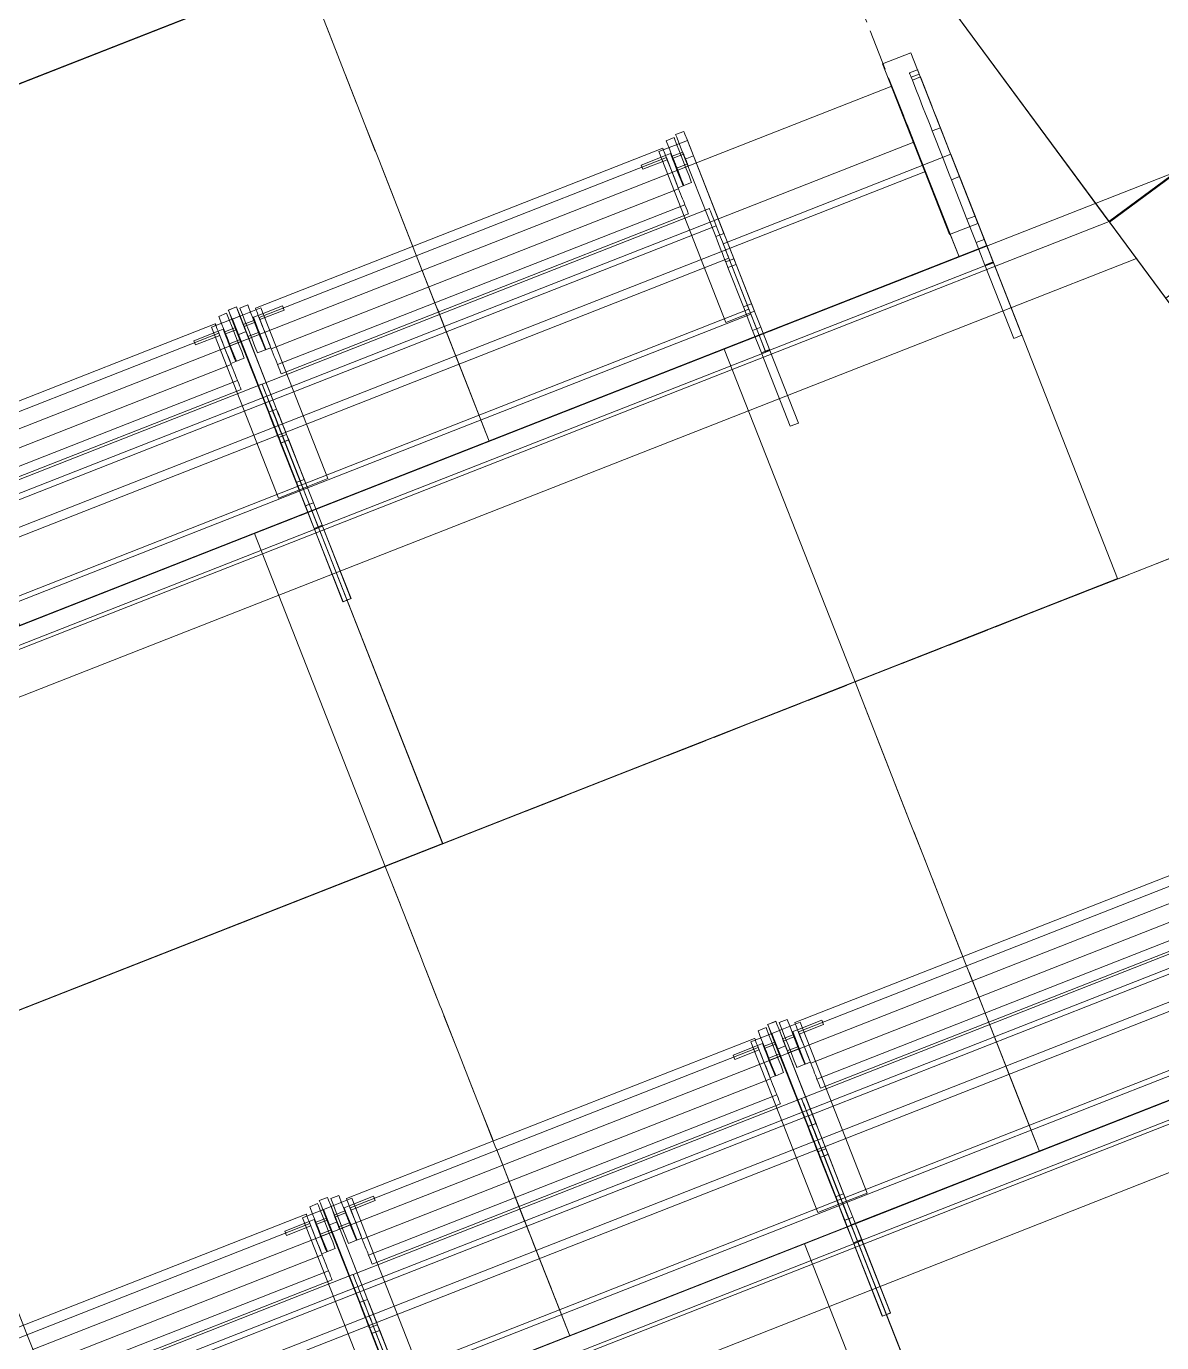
# Model space of a CAD drawing. Header units: millimetres. Extents: x -50172 to 74273, y -80883 to 11206.
# Drawn here: x -14782 to -13544, y -64577 to -63142 of the extents above; entities that cross this region are included whole.
import ezdxf
from ezdxf.enums import TextEntityAlignment as Align

# ---------------------------------------------------------------- set-up
doc = ezdxf.new("R2010")
doc.units = ezdxf.units.MM
doc.header["$MEASUREMENT"] = 0
doc.linetypes.add('Double Dashed', pattern=[1093.611073, 529.166651, -211.666656, 141.111112, -211.666656])
doc.linetypes.add('Hidden Line', pattern=[55, 45, -10])
for name, color, linetype in [('A-25-M_Wall_Ext', 7, 'Continuous'), ('New_A-05-M_Gross_Int_Plant', 7, 'Continuous'), ('New_A-15-MG_Structural_Grid_Phase_2', 7, 'Continuous'), ('New_A-20-M_Floor_Slab', 7, 'Continuous'), ('New_A-35-M_FFE_Fixed', 7, 'Continuous')]:
    doc.layers.add(name, color=color, linetype=linetype)
for name, color, linetype, lineweight in [('A-25-M_Wall_Ext_Pen_No__1', 7, 'Continuous', 13), ('New_A-20-M_Floor_Slab_Pen_No__89', 8, 'Continuous', 20), ('New_A-35-M_FFE_Fixed_Pen_No__1', 7, 'Continuous', 13), ('New_A-35-M_FFE_Fixed_Pen_No__101', 252, 'Continuous', 15), ('New_A-35-M_FFE_Fixed_Pen_No__93', 8, 'Continuous', 13), ('New_A-95-P_Drawing_Pen_No__1', 7, 'Continuous', 13), ('New_ArchiCAD Zone Stamps_Pen_No__6', 7, 'Continuous', 35)]:
    doc.layers.add(name, color=color, linetype=linetype, lineweight=lineweight)
for name, color, linetype, lineweight, true_color in [('A-25-M_Wall_Ext_Pen_No__107', 7, 'Continuous', 15, 0xa6a6a6), ('New_A-05-M_Gross_Int_Plant_Pen_No__74', 7, 'Continuous', 20, 0x606060), ('New_A-15-MG_Structural_Grid_Phase_2_Pen_No__222', 7, 'Continuous', 13, 0x65af33)]:
    doc.layers.add(name, color=color, linetype=linetype, lineweight=lineweight, true_color=true_color)
doc.styles.add('GENERATED_STYLE_1', font='')
doc.styles.add('GENERATED_STYLE_3', font='')
doc.styles.add('GENERATED_STYLE_4', font='')
doc.styles.get('GENERATED_STYLE_1').set_extended_font_data('Arial', bold=True)
doc.styles.get('GENERATED_STYLE_3').set_extended_font_data('Arial')
doc.styles.get('GENERATED_STYLE_4').set_extended_font_data('Swis721 BT')
pattern_1 = [(60, (0, 0), (-43.30127, 25), []), (120, (0, 0), (43.30127, 25), [])]

# ---------------------------------------------------------------- blocks, each defined once
blk = doc.blocks.new('Slab_4_1', base_point=(-14179.7, -62571.7))
at = {"layer": 'New_A-20-M_Floor_Slab_Pen_No__89', "linetype": 'Continuous', "flags": 128}
blk.add_lwpolyline([(-14179.7, -62571.7), (-23236.4, -66128.3), (-23121.6, -67145.1), (-13572, -63394.8)], close=True, dxfattribs=at)
blk = doc.blocks.new('Slab_5_1', base_point=(-13601.7, -63354.6))
at = {"layer": 'New_A-20-M_Floor_Slab_Pen_No__89', "linetype": 'Continuous', "flags": 128}
blk.add_lwpolyline([(-13601.7, -63354.6), (-23127.2, -67095.4), (-23012.4, -68112.3), (-17966.6, -66138), (-12993.8, -64177.9)], close=True, dxfattribs=at)
blk = doc.blocks.new('Slab_6_1', base_point=(-13023.6, -64137.5))
at = {"layer": 'New_A-20-M_Floor_Slab_Pen_No__89', "linetype": 'Continuous', "flags": 128}
blk.add_lwpolyline([(-13023.6, -64137.5), (-23018.1, -68062.4), (-22903.3, -69079.1), (-17659.2, -67019.7), (-12415.9, -64960.6)], close=True, dxfattribs=at)
blk = doc.blocks.new('Slab_10_1', base_point=(-14179.4, -62572.1))
at = {"layer": 'New_A-20-M_Floor_Slab_Pen_No__89', "linetype": 'Continuous', "flags": 128}
blk.add_lwpolyline([(-14179.4, -62572.1), (-13540, -63438.1), (-12252.9, -62487.8), (-12892.3, -61621.8)], close=True, dxfattribs=at)
blk = doc.blocks.new('Slab_11_1', base_point=(-13601.4, -63355))
at = {"layer": 'New_A-20-M_Floor_Slab_Pen_No__89', "linetype": 'Continuous', "flags": 128}
blk.add_lwpolyline([(-13601.4, -63355), (-12962, -64221), (-11674.8, -63270.7), (-12314.3, -62404.7)], close=True, dxfattribs=at)
blk = doc.blocks.new('Slab_46_1', base_point=(-12314.7, -62404.1))
at = {"layer": 'New_A-20-M_Floor_Slab_Pen_No__89', "linetype": 'Continuous', "flags": 128}
blk.add_lwpolyline([(-12314.7, -62404.1), (-12481, -62178.9), (-13768.2, -63129.3), (-13601.9, -63354.5)], close=True, dxfattribs=at)
blk = doc.blocks.new('VENTS__3_1', base_point=(-30958.5, -71277.4))
at = {"layer": 'New_A-05-M_Gross_Int_Plant_Pen_No__74', "linetype": 'Continuous'}
blk.add_arc((-26782.7, -43787.3), 28124.1, 246.43121, 336.44961, dxfattribs=at)
at = {"layer": 'New_ArchiCAD Zone Stamps_Pen_No__6'}
for tag, height, style, p in [('ROOM_NAME', 250, 'GENERATED_STYLE_1', (-31302.6, -70145.2)), ('zoneNameLine2', 250, 'GENERATED_STYLE_1', (-31491, -70577.3)), ('measuredAreaCode', 200, 'GENERATED_STYLE_3', (-31679.5, -70998)), ('DUMMY_649', 200, 'GENERATED_STYLE_3', (-31372.1, -71132.1)), ('DUMMY_650', 200, 'GENERATED_STYLE_3', (-30882.7, -71345.4)), ('DUMMY_651', 133.3, 'GENERATED_STYLE_3', (-30603.4, -71452))]:
    blk.add_attdef(tag, text='', height=height, rotation=336.4404, dxfattribs=dict(at, style=style)).set_placement(p, align=Align.TOP_LEFT)
blk = doc.blocks.new('Wall_156_1', base_point=(-38294.6, -69816.9))
at = {"layer": 'A-25-M_Wall_Ext_Pen_No__107', "linetype": 'Continuous', "lineweight": 0, "true_color": 0x535353}
for points in [[(-38161.1, -69523.8, 0.417286), (-920.9, -54882.6), (-922.8, -54881.8, -0.417285), (-38160.3, -69522)], [(-38224.1, -69662.2, 0.417299), (-781.4, -54943), (-783.3, -54942.2, -0.417299), (-38223.3, -69660.3)]]:
    blk.add_hatch(color=251, dxfattribs=at).paths.add_polyline_path(points)
at = {"layer": 'A-25-M_Wall_Ext_Pen_No__107', "linetype": 'Continuous'}
h = blk.add_hatch(dxfattribs=at)
h.set_pattern_fill('Plaster_0001', color=256, style=0, pattern_type=2)
h.set_pattern_definition([(201.458, (0, 0), (-63.3617, 161.19955), [0, -100]), (201.458, (-14.85, -98.89), (-63.3617, 161.19955), [0, -100])])
h.paths.add_polyline_path([(-38160.3, -69522, 0.417285), (-922.8, -54881.8), (-936.5, -54875.8, -0.417284), (-38154.1, -69508.4)])
h = blk.add_hatch(dxfattribs=at)
h.set_pattern_fill('Plywood_0001', color=256, style=0, pattern_type=2)
h.set_pattern_definition([(0, (0, 0), (0, 200), [])])
h.paths.add_polyline_path([(-38231.6, -69678.5, 0.417301), (-764.9, -54950.1), (-781.4, -54943, -0.417299), (-38224.1, -69662.2)])
h = blk.add_hatch(dxfattribs=at)
h.set_pattern_fill('Batt_Insulation_0001', color=256, style=0, pattern_type=2)
h.set_pattern_definition(pattern_1)
h.paths.add_polyline_path([(-38273, -69769.5, 0.41731), (-673.1, -54989.8), (-764.9, -54950.1, -0.417301), (-38231.6, -69678.5)])
h = blk.add_hatch(dxfattribs=at)
h.set_pattern_fill('Batt_Insulation_0001', color=256, style=0, pattern_type=2)
h.set_pattern_definition(pattern_1)
h.paths.add_polyline_path([(-38283.4, -69792.3, 0.417312), (-650.2, -54999.7), (-673.1, -54989.8, -0.41731), (-38273, -69769.5)])
blk.add_hatch(color=256, dxfattribs=at).paths.add_polyline_path([(-38294.6, -69816.9, 0.417314), (-625.4, -55010.5), (-650.2, -54999.7, -0.417312), (-38283.4, -69792.3)])
at = {"layer": 'A-25-M_Wall_Ext_Pen_No__1', "linetype": 'Continuous'}
for radius, start, end in [(28147.8, 246.16247, 336.76276), (28145.8, 246.16252, 336.76277), (28130.8, 246.16287, 336.76285), (28299.8, 246.15895, 336.76189), (28297.8, 246.159, 336.7619), (28317.8, 246.15854, 336.76179), (28417.8, 246.15624, 336.76122), (28442.8, 246.15567, 336.76108), (28469.8, 246.15506, 336.76093)]:
    blk.add_arc((-26785.3, -43777.2), radius, start, end, dxfattribs=at)
blk = doc.blocks.new('Montpelier with surface-row end')
at = {"layer": 'New_A-35-M_FFE_Fixed_Pen_No__93', "linetype": 'Continuous'}
for p, q in [((390, 790.2), (0, 790.2)), ((0, 790.2), (0, 0)), ((285, 795), (370, 795)), ((285, 785.5), (285, 795)), ((370, 795), (371, 795)), ((370, 785.5), (370, 795)), ((370, 266.6), (370, 790.2)), ((370, 790.2), (414.6, 790.2)), ((371, 795), (397.3, 795)), ((371, 785.5), (371, 795)), ((390, 0), (390, 790.2)), ((397.3, 785.5), (397.3, 795)), ((397.3, 795), (424.7, 795)), ((414.6, 790.2), (415.5, 790.2)), ((414.6, 266.6), (414.6, 790.2)), ((415.5, 790.2), (416.5, 790.2)), ((416, 794.5), (616, 794.5)), ((416, 794.5), (416, 761.2)), ((416.5, 790.2), (417.4, 790.2)), ((417.4, 790.2), (418.3, 790.2)), ((418.3, 790.2), (419, 790.2)), ((419, 790.2), (419.6, 790.2)), ((419.6, 790.2), (420, 790.2)), ((420, 790.2), (420.2, 790.2)), ((420.2, 266.6), (420.2, 790.2)), ((420.2, 790.2), (480, 790.2)), ((424.7, 785.5), (424.7, 795)), ((424.7, 795), (470.9, 795)), ((470.9, 795), (477.4, 795)), ((470.9, 785.5), (470.9, 795)), ((477.4, 795), (478.6, 795)), ((477.4, 785.5), (477.4, 795)), ((478.6, 795), (480.7, 795)), ((480, 790.2), (482.5, 790.2)), ((480, 266.6), (480, 790.2)), ((480.7, 795), (483.7, 795)), ((482.5, 790.2), (485.7, 790.2)), ((483.7, 795), (487.4, 795)), ((485.7, 790.2), (489.5, 790.2)), ((487.4, 795), (491.7, 795)), ((489.5, 790.2), (493.9, 790.2)), ((491.7, 795), (496.6, 795)), ((493.9, 790.2), (499, 790.2)), ((496.6, 795), (501.7, 795)), ((499, 790.2), (504.7, 790.2)), ((501.7, 795), (507.1, 795)), ((504.7, 790.2), (511, 790.2)), ((507.1, 795), (597.9, 795)), ((507.1, 785.5), (507.1, 795)), ((511, 790.2), (517.9, 790.2)), ((517.9, 790.2), (525.2, 790.2)), ((517.9, 266.6), (517.9, 790.2)), ((525.2, 790.2), (530.9, 790.2)), ((530.9, 790.2), (535, 790.2)), ((535, 790.2), (537.4, 790.2)), ((537.4, 790.2), (538.2, 790.2)), ((538.2, 266.6), (538.2, 790.2)), ((597.9, 795), (608.1, 795)), ((597.9, 785.5), (597.9, 795)), ((608.1, 795), (617, 795)), ((616, 794.5), (616, 761.2)), ((617, 795), (623.5, 795)), ((623.5, 795), (626.7, 795)), ((626.7, 785.5), (626.7, 795)), ((285, 785.5), (370, 785.5)), ((370, 785.5), (371, 785.5)), ((371, 785.5), (397.3, 785.5)), ((397.3, 785.5), (424.7, 785.5)), ((424.7, 785.5), (470.9, 785.5)), ((470.9, 785.5), (477.4, 785.5)), ((477.4, 785.5), (478.6, 785.5)), ((478.6, 785.5), (480.7, 785.5)), ((480.7, 785.5), (483.7, 785.5)), ((483.7, 785.5), (487.4, 785.5)), ((487.4, 785.5), (491.7, 785.5)), ((491.7, 785.5), (496.6, 785.5)), ((496.6, 785.5), (501.7, 785.5)), ((501.7, 785.5), (507.1, 785.5)), ((507.1, 785.5), (597.9, 785.5)), ((571.6, 782.6), (573.6, 782.6)), ((571.6, 782.6), (571.6, 773.4)), ((573.6, 782.6), (579.3, 782.6)), ((579.3, 782.6), (587.8, 782.6)), ((587.8, 782.6), (597.9, 782.6)), ((589.7, 785.8), (590.2, 785.8)), ((589.7, 785.8), (589.7, 773.4)), ((590.2, 785.8), (591.7, 785.8)), ((591.7, 785.8), (594, 785.8)), ((592.1, 785.8), (592.7, 785.8)), ((592.1, 785.8), (592.1, 773.4)), ((592.7, 785.8), (594.2, 785.8)), ((594, 785.8), (596.7, 785.8)), ((594.2, 785.8), (596.5, 785.8)), ((596.5, 785.8), (599.1, 785.8)), ((596.7, 785.8), (599.4, 785.8)), ((597.9, 785.5), (608.1, 785.5)), ((597.9, 782.6), (608, 782.6)), ((599.1, 785.8), (601.8, 785.8)), ((599.4, 785.8), (601.6, 785.8)), ((601.6, 785.8), (603.2, 785.8)), ((601.8, 785.8), (604.1, 785.8)), ((603.2, 785.8), (603.7, 785.8)), ((603.7, 785.8), (603.7, 773.4)), ((604.1, 785.8), (605.6, 785.8)), ((605.6, 785.8), (606.1, 785.8)), ((606.1, 785.8), (606.1, 773.4)), ((608, 782.6), (616.5, 782.6)), ((608.1, 785.5), (617, 785.5)), ((616.5, 782.6), (622.2, 782.6)), ((617, 785.5), (623.5, 785.5)), ((622.2, 782.6), (624.2, 782.6)), ((623.5, 785.5), (626.7, 785.5)), ((624.2, 782.6), (624.2, 773.4)), ((416, 761.2), (616, 761.2)), ((541.1, 289.9), (541.1, 766.9)), ((541.1, 766.9), (541.7, 766.9)), ((541.7, 766.9), (543.1, 766.9)), ((543.1, 766.9), (545.3, 766.9)), ((545.3, 766.9), (548.1, 766.9)), ((548.1, 766.9), (551.8, 766.9)), ((551.8, 766.9), (552.7, 766.9)), ((551.8, 289.9), (551.8, 766.9)), ((552.7, 766.9), (554.3, 766.9)), ((554.3, 766.9), (556.3, 766.9)), ((556.3, 766.9), (558.8, 766.9)), ((558.8, 766.9), (561.5, 766.9)), ((561.5, 766.9), (564.4, 766.9)), ((564.4, 766.9), (567.4, 766.9)), ((567.4, 766.9), (570.4, 766.9)), ((570.4, 766.9), (607, 766.9)), ((570.4, 289.9), (570.4, 766.9)), ((571.6, 773.4), (573.6, 773.4)), ((571.6, 772.6), (572.4, 772.6)), ((571.6, 772.6), (571.6, 766.9)), ((571.6, 766.9), (572.4, 766.9)), ((572.4, 772.6), (574.9, 772.6)), ((572.4, 766.9), (574.9, 766.9)), ((573.6, 773.4), (579.3, 773.4)), ((574.9, 772.6), (578.9, 772.6)), ((574.9, 766.9), (578.9, 766.9)), ((578.9, 772.6), (584, 772.6)), ((578.9, 766.9), (584, 766.9)), ((579.3, 773.4), (587.8, 773.4)), ((584, 772.6), (590.1, 772.6)), ((584, 766.9), (590.1, 766.9)), ((587.8, 773.4), (597.9, 773.4)), ((589.7, 773.4), (590.2, 773.4)), ((590.1, 772.6), (596.6, 772.6)), ((590.1, 766.9), (596.6, 766.9)), ((590.2, 773.4), (591.7, 773.4)), ((591.7, 773.4), (594, 773.4)), ((592.1, 773.4), (592.7, 773.4)), ((592.7, 773.4), (594.2, 773.4)), ((594, 773.4), (596.7, 773.4)), ((594.2, 773.4), (596.5, 773.4)), ((596.5, 773.4), (599.1, 773.4)), ((596.6, 772.6), (603.3, 772.6)), ((596.6, 766.9), (603.3, 766.9)), ((596.7, 773.4), (599.4, 773.4)), ((597.9, 773.4), (608, 773.4)), ((599.1, 773.4), (601.8, 773.4)), ((599.4, 773.4), (601.6, 773.4)), ((601.6, 773.4), (603.2, 773.4)), ((601.8, 773.4), (604.1, 773.4)), ((603.2, 773.4), (603.7, 773.4)), ((603.3, 772.6), (609.5, 772.6)), ((603.3, 766.9), (609.5, 766.9)), ((604.1, 773.4), (605.6, 773.4)), ((604.5, 766.9), (604.5, 738.4)), ((604.5, 766.9), (609.5, 766.9)), ((605.6, 773.4), (606.1, 773.4)), ((607, 766.9), (609.5, 766.9)), ((607, 289.9), (607, 766.9)), ((608, 773.4), (616.5, 773.4)), ((609.5, 772.6), (609.5, 766.9)), ((609.5, 766.9), (609.5, 738.4)), ((609.5, 766.9), (611.9, 766.9)), ((611.9, 766.9), (613.9, 766.9)), ((613.9, 766.9), (615.5, 766.9)), ((615.5, 766.9), (616.8, 766.9)), ((616.5, 773.4), (622.2, 773.4)), ((616.8, 766.9), (617.6, 766.9)), ((617.6, 766.9), (617.9, 766.9)), ((617.9, 289.9), (617.9, 766.9)), ((622.2, 773.4), (624.2, 773.4)), ((604.5, 738.4), (609.5, 738.4)), ((604.5, 289.9), (604.5, 318.5)), ((604.5, 318.5), (609.5, 318.5)), ((609.5, 289.9), (609.5, 318.5)), ((416, 261.8), (416, 295.1)), ((416, 295.1), (616, 295.1)), ((541.1, 289.9), (541.7, 289.9)), ((541.7, 289.9), (543.1, 289.9)), ((543.1, 289.9), (545.3, 289.9)), ((545.3, 289.9), (548.1, 289.9)), ((548.1, 289.9), (551.8, 289.9)), ((551.8, 289.9), (552.7, 289.9)), ((552.7, 289.9), (554.3, 289.9)), ((554.3, 289.9), (556.3, 289.9)), ((556.3, 289.9), (558.8, 289.9)), ((558.8, 289.9), (561.5, 289.9)), ((561.5, 289.9), (564.4, 289.9)), ((564.4, 289.9), (567.4, 289.9)), ((567.4, 289.9), (570.4, 289.9)), ((570.4, 289.9), (607, 289.9)), ((571.6, 284.2), (571.6, 289.9)), ((571.6, 289.9), (572.4, 289.9)), ((572.4, 289.9), (574.9, 289.9)), ((574.9, 289.9), (578.9, 289.9)), ((578.9, 289.9), (584, 289.9)), ((584, 289.9), (590.1, 289.9)), ((590.1, 289.9), (596.6, 289.9)), ((596.6, 289.9), (603.3, 289.9)), ((603.3, 289.9), (609.5, 289.9)), ((604.5, 289.9), (609.5, 289.9)), ((607, 289.9), (609.5, 289.9)), ((609.5, 289.9), (611.9, 289.9)), ((609.5, 284.2), (609.5, 289.9)), ((611.9, 289.9), (613.9, 289.9)), ((613.9, 289.9), (615.5, 289.9)), ((615.5, 289.9), (616.8, 289.9)), ((616, 261.8), (616, 295.1)), ((616.8, 289.9), (617.6, 289.9)), ((617.6, 289.9), (617.9, 289.9)), ((571.6, 284.2), (572.4, 284.2)), ((571.6, 283.4), (573.6, 283.4)), ((571.6, 274.2), (571.6, 283.4)), ((571.6, 274.2), (573.6, 274.2)), ((572.4, 284.2), (574.9, 284.2)), ((573.6, 283.4), (579.3, 283.4)), ((573.6, 274.2), (579.3, 274.2)), ((574.9, 284.2), (578.9, 284.2)), ((578.9, 284.2), (584, 284.2)), ((579.3, 283.4), (587.8, 283.4)), ((579.3, 274.2), (587.8, 274.2)), ((584, 284.2), (590.1, 284.2)), ((587.8, 283.4), (597.9, 283.4)), ((587.8, 274.2), (597.9, 274.2)), ((589.7, 271), (589.7, 283.4)), ((589.7, 283.4), (590.2, 283.4)), ((590.1, 284.2), (596.6, 284.2)), ((590.2, 283.4), (591.7, 283.4)), ((591.7, 283.4), (594, 283.4)), ((592.1, 271), (592.1, 283.4)), ((592.1, 283.4), (592.7, 283.4)), ((592.7, 283.4), (594.2, 283.4)), ((594, 283.4), (596.7, 283.4)), ((594.2, 283.4), (596.5, 283.4)), ((596.5, 283.4), (599.1, 283.4)), ((596.6, 284.2), (603.3, 284.2)), ((596.7, 283.4), (599.4, 283.4)), ((597.9, 283.4), (608, 283.4)), ((597.9, 274.2), (608, 274.2)), ((599.1, 283.4), (601.8, 283.4)), ((599.4, 283.4), (601.6, 283.4)), ((601.6, 283.4), (603.2, 283.4)), ((601.8, 283.4), (604.1, 283.4)), ((603.2, 283.4), (603.7, 283.4)), ((603.3, 284.2), (609.5, 284.2)), ((603.7, 271), (603.7, 283.4)), ((604.1, 283.4), (605.6, 283.4)), ((605.6, 283.4), (606.1, 283.4)), ((606.1, 271), (606.1, 283.4)), ((608, 283.4), (616.5, 283.4)), ((608, 274.2), (616.5, 274.2)), ((616.5, 283.4), (622.2, 283.4)), ((616.5, 274.2), (622.2, 274.2)), ((622.2, 283.4), (624.2, 283.4)), ((622.2, 274.2), (624.2, 274.2)), ((624.2, 274.2), (624.2, 283.4)), ((285, 271.3), (370, 271.3)), ((285, 261.8), (285, 271.3)), ((285, 261.8), (370, 261.8)), ((370, 271.3), (371, 271.3)), ((370, 261.8), (370, 271.3)), ((370, 266.6), (414.6, 266.6)), ((370, 261.8), (371, 261.8)), ((370.4, 0), (370.4, 266.6)), ((370.4, 266.6), (390, 266.6)), ((371, 271.3), (397.3, 271.3)), ((371, 261.8), (371, 271.3)), ((371, 261.8), (397.3, 261.8)), ((390, 266.6), (497, 266.6)), ((390, 0), (390, 266.6)), ((397.3, 271.3), (424.7, 271.3)), ((397.3, 261.8), (397.3, 271.3)), ((397.3, 261.8), (424.7, 261.8)), ((414.6, 266.6), (415.5, 266.6)), ((415.5, 266.6), (416.5, 266.6)), ((416, 261.8), (616, 261.8)), ((416.5, 266.6), (417.4, 266.6)), ((417.4, 266.6), (418.3, 266.6)), ((418.3, 266.6), (419, 266.6)), ((419, 266.6), (419.6, 266.6)), ((419.6, 266.6), (420, 266.6)), ((420, 266.6), (420.2, 266.6)), ((420.2, 266.6), (480, 266.6)), ((424.7, 271.3), (470.9, 271.3)), ((424.7, 261.8), (424.7, 271.3)), ((424.7, 261.8), (470.9, 261.8)), ((470.9, 271.3), (477.4, 271.3)), ((470.9, 261.8), (470.9, 271.3)), ((470.9, 261.8), (477.4, 261.8)), ((477.4, 271.3), (478.6, 271.3)), ((477.4, 261.8), (477.4, 271.3)), ((477.4, 261.8), (478.6, 261.8)), ((478.6, 271.3), (480.7, 271.3)), ((478.6, 261.8), (480.7, 261.8)), ((480, 266.6), (482.5, 266.6)), ((480.7, 271.3), (483.7, 271.3)), ((480.7, 261.8), (483.7, 261.8)), ((482.5, 266.6), (485.7, 266.6)), ((483.7, 271.3), (487.4, 271.3)), ((483.7, 261.8), (487.4, 261.8)), ((485.7, 266.6), (489.5, 266.6)), ((487.4, 271.3), (491.7, 271.3)), ((487.4, 261.8), (491.7, 261.8)), ((489.5, 266.6), (493.9, 266.6)), ((491.7, 271.3), (496.6, 271.3)), ((491.7, 261.8), (496.6, 261.8)), ((493.9, 266.6), (499, 266.6)), ((496.6, 271.3), (501.7, 271.3)), ((496.6, 261.8), (501.7, 261.8)), ((497, 0), (497, 266.6)), ((499, 266.6), (504.7, 266.6)), ((501.7, 271.3), (507.1, 271.3)), ((501.7, 261.8), (507.1, 261.8)), ((504.7, 266.6), (511, 266.6)), ((507.1, 271.3), (597.9, 271.3)), ((507.1, 261.8), (507.1, 271.3)), ((507.1, 261.8), (597.9, 261.8)), ((511, 266.6), (517.9, 266.6)), ((517.9, 266.6), (525.2, 266.6)), ((525.2, 266.6), (530.9, 266.6)), ((530.9, 266.6), (535, 266.6)), ((535, 266.6), (537.4, 266.6)), ((537.4, 266.6), (538.2, 266.6)), ((589.7, 271), (590.2, 271)), ((590.2, 271), (591.7, 271)), ((591.7, 271), (594, 271)), ((592.1, 271), (592.7, 271)), ((592.7, 271), (594.2, 271)), ((594, 271), (596.7, 271)), ((594.2, 271), (596.5, 271)), ((596.5, 271), (599.1, 271)), ((596.7, 271), (599.4, 271)), ((597.9, 271.3), (608.1, 271.3)), ((597.9, 261.8), (597.9, 271.3)), ((597.9, 261.8), (608.1, 261.8)), ((599.1, 271), (601.8, 271)), ((599.4, 271), (601.6, 271)), ((601.6, 271), (603.2, 271)), ((601.8, 271), (604.1, 271)), ((603.2, 271), (603.7, 271)), ((604.1, 271), (605.6, 271)), ((605.6, 271), (606.1, 271)), ((608.1, 271.3), (617, 271.3)), ((608.1, 261.8), (617, 261.8)), ((617, 271.3), (623.5, 271.3)), ((617, 261.8), (623.5, 261.8)), ((623.5, 271.3), (626.7, 271.3)), ((623.5, 261.8), (626.7, 261.8)), ((626.7, 261.8), (626.7, 271.3)), ((416, 0), (416, 33.3)), ((416, 33.3), (616, 33.3)), ((616, 0), (616, 33.3)), ((0, 0), (390, 0)), ((285, 9.5), (285, 0)), ((370, 9.5), (285, 9.5)), ((370, 0), (285, 0)), ((370, 9.5), (370, 0)), ((371, 9.5), (370, 9.5)), ((371, 0), (370, 0)), ((370.4, 0), (390, 0)), ((371, 9.5), (371, 0)), ((397.3, 9.5), (371, 9.5)), ((397.3, 0), (371, 0)), ((390, 0), (497, 0)), ((424.7, 9.5), (397.3, 9.5)), ((397.3, 9.5), (397.3, 0)), ((424.7, 0), (397.3, 0)), ((416, 0), (616, 0)), ((470.9, 9.5), (424.7, 9.5)), ((424.7, 9.5), (424.7, 0)), ((470.9, 0), (424.7, 0)), ((477.4, 9.5), (470.9, 9.5)), ((470.9, 9.5), (470.9, 0)), ((477.4, 0), (470.9, 0)), ((495.7, 9.5), (477.4, 9.5)), ((495.7, 0), (477.4, 0)), ((528.2, 9.5), (495.7, 9.5)), ((528.2, 0), (495.7, 0)), ((530.6, 9.5), (528.2, 9.5)), ((528.2, 9.5), (528.2, 0)), ((530.6, 0), (528.2, 0)), ((534.9, 9.5), (530.6, 9.5)), ((534.9, 0), (530.6, 0)), ((540.8, 9.5), (534.9, 9.5)), ((540.8, 0), (534.9, 0)), ((548.2, 9.5), (540.8, 9.5)), ((548.2, 0), (540.8, 0)), ((556.9, 9.5), (548.2, 9.5)), ((556.9, 0), (548.2, 0)), ((566.6, 9.5), (556.9, 9.5)), ((566.6, 0), (556.9, 0)), ((576.9, 9.5), (566.6, 9.5)), ((576.9, 0), (566.6, 0)), ((587.6, 9.5), (576.9, 9.5)), ((587.6, 0), (576.9, 0)), ((591, 9.5), (587.6, 9.5)), ((587.6, 9.5), (587.6, 0)), ((591, 0), (587.6, 0)), ((592, 9.5), (591, 9.5)), ((591, 9.5), (591, 0)), ((592, 0), (591, 0)), ((592.9, 9.5), (592, 9.5)), ((592.9, 0), (592, 0)), ((593.8, 9.5), (592.9, 9.5)), ((593.8, 0), (592.9, 0)), ((594.6, 9.5), (593.8, 9.5)), ((594.6, 0), (593.8, 0)), ((595.2, 9.5), (594.6, 9.5)), ((595.2, 0), (594.6, 0)), ((595.6, 9.5), (595.2, 9.5)), ((595.6, 0), (595.2, 0)), ((595.9, 9.5), (595.6, 9.5)), ((595.9, 0), (595.6, 0)), ((596, 9.5), (595.9, 9.5)), ((596, 0), (595.9, 0)), ((596, 9.5), (596, 0))]:
    blk.add_line(p, q, dxfattribs=at)
blk = doc.blocks.new('Standard grid marker_24')
at = {"layer": 'New_A-15-MG_Structural_Grid_Phase_2_Pen_No__222', "linetype": 'Double Dashed'}
blk.add_arc((0, 0), 27977.6, 0, 90.63597, dxfattribs=at)
at = {"layer": 'New_A-15-MG_Structural_Grid_Phase_2_Pen_No__222', "style": 'GENERATED_STYLE_4'}
blk.add_attdef('AC_MarkerText_1', text='', height=350, rotation=90.3066, dxfattribs=at).set_placement((-1326.2, 28008), align=Align.MIDDLE_CENTER)
blk = doc.blocks.new('Montpelier with surface_2')
at = {"layer": 'New_A-35-M_FFE_Fixed_Pen_No__1', "linetype": 'Continuous'}
for p, q in [((285, 534.5), (370, 534.5)), ((285, 525), (285, 534.5)), ((370, 534.5), (371, 534.5)), ((370, 525), (370, 534.5)), ((371, 534.5), (397.3, 534.5)), ((371, 525), (371, 534.5)), ((397.3, 525), (397.3, 534.5)), ((397.3, 534.5), (424.7, 534.5)), ((416, 534), (616, 534)), ((416, 534), (416, 500.6)), ((424.7, 525), (424.7, 534.5)), ((424.7, 534.5), (470.9, 534.5)), ((470.9, 534.5), (477.4, 534.5)), ((470.9, 525), (470.9, 534.5)), ((477.4, 534.5), (478.6, 534.5)), ((477.4, 525), (477.4, 534.5)), ((478.6, 534.5), (480.7, 534.5)), ((480.7, 534.5), (483.7, 534.5)), ((483.7, 534.5), (487.4, 534.5)), ((487.4, 534.5), (491.7, 534.5)), ((491.7, 534.5), (496.6, 534.5)), ((496.6, 534.5), (501.7, 534.5)), ((501.7, 534.5), (507.1, 534.5)), ((507.1, 534.5), (597.9, 534.5)), ((507.1, 525), (507.1, 534.5)), ((597.9, 534.5), (608.1, 534.5)), ((597.9, 525), (597.9, 534.5)), ((608.1, 534.5), (617, 534.5)), ((616, 534), (616, 500.6)), ((617, 534.5), (623.5, 534.5)), ((623.5, 534.5), (626.7, 534.5)), ((626.7, 525), (626.7, 534.5)), ((0, 529.7), (0, 4.8)), ((390, 529.7), (0, 529.7)), ((285, 525), (370, 525)), ((370, 4.8), (370, 529.7)), ((370, 529.7), (414.6, 529.7)), ((370, 525), (371, 525)), ((371, 525), (397.3, 525)), ((390, 4.8), (390, 529.7)), ((397.3, 525), (424.7, 525)), ((414.6, 529.7), (415.5, 529.7)), ((414.6, 4.8), (414.6, 529.7)), ((415.5, 529.7), (416.5, 529.7)), ((416.5, 529.7), (417.4, 529.7)), ((417.4, 529.7), (418.3, 529.7)), ((418.3, 529.7), (419, 529.7)), ((419, 529.7), (419.6, 529.7)), ((419.6, 529.7), (420, 529.7)), ((420, 529.7), (420.2, 529.7)), ((420.2, 4.8), (420.2, 529.7)), ((420.2, 529.7), (480, 529.7)), ((424.7, 525), (470.9, 525)), ((470.9, 525), (477.4, 525)), ((477.4, 525), (478.6, 525)), ((478.6, 525), (480.7, 525)), ((480, 529.7), (482.5, 529.7)), ((480, 4.8), (480, 529.7)), ((480.7, 525), (483.7, 525)), ((482.5, 529.7), (485.7, 529.7)), ((483.7, 525), (487.4, 525)), ((485.7, 529.7), (489.5, 529.7)), ((487.4, 525), (491.7, 525)), ((489.5, 529.7), (493.9, 529.7)), ((491.7, 525), (496.6, 525)), ((493.9, 529.7), (499, 529.7)), ((496.6, 525), (501.7, 525)), ((499, 529.7), (504.7, 529.7)), ((501.7, 525), (507.1, 525)), ((504.7, 529.7), (511, 529.7)), ((507.1, 525), (597.9, 525)), ((511, 529.7), (517.9, 529.7)), ((517.9, 529.7), (525.2, 529.7)), ((517.9, 4.8), (517.9, 529.7)), ((525.2, 529.7), (530.9, 529.7)), ((530.9, 529.7), (535, 529.7)), ((535, 529.7), (537.4, 529.7)), ((537.4, 529.7), (538.2, 529.7)), ((538.2, 4.8), (538.2, 529.7)), ((571.6, 522.1), (573.6, 522.1)), ((571.6, 522.1), (571.6, 512.8)), ((573.6, 522.1), (579.3, 522.1)), ((579.3, 522.1), (587.8, 522.1)), ((587.8, 522.1), (597.9, 522.1)), ((589.7, 525.3), (590.2, 525.3)), ((589.7, 525.3), (589.7, 512.8)), ((590.2, 525.3), (591.7, 525.3)), ((591.7, 525.3), (594, 525.3)), ((592.1, 525.3), (592.7, 525.3)), ((592.1, 525.3), (592.1, 512.8)), ((592.7, 525.3), (594.2, 525.3)), ((594, 525.3), (596.7, 525.3)), ((594.2, 525.3), (596.5, 525.3)), ((596.5, 525.3), (599.1, 525.3)), ((596.7, 525.3), (599.4, 525.3)), ((597.9, 525), (608.1, 525)), ((597.9, 522.1), (608, 522.1)), ((599.1, 525.3), (601.8, 525.3)), ((599.4, 525.3), (601.6, 525.3)), ((601.6, 525.3), (603.2, 525.3)), ((601.8, 525.3), (604.1, 525.3)), ((603.2, 525.3), (603.7, 525.3)), ((603.7, 525.3), (603.7, 512.8)), ((604.1, 525.3), (605.6, 525.3)), ((605.6, 525.3), (606.1, 525.3)), ((606.1, 525.3), (606.1, 512.8)), ((608, 522.1), (616.5, 522.1)), ((608.1, 525), (617, 525)), ((616.5, 522.1), (622.2, 522.1)), ((617, 525), (623.5, 525)), ((622.2, 522.1), (624.2, 522.1)), ((623.5, 525), (626.7, 525)), ((624.2, 522.1), (624.2, 512.8)), ((541.1, 28.2), (541.1, 506.3)), ((541.1, 506.3), (541.7, 506.3)), ((541.7, 506.3), (543.1, 506.3)), ((543.1, 506.3), (545.3, 506.3)), ((545.3, 506.3), (548.1, 506.3)), ((548.1, 506.3), (551.8, 506.3)), ((551.8, 506.3), (552.7, 506.3)), ((551.8, 28.2), (551.8, 506.3)), ((552.7, 506.3), (554.3, 506.3)), ((554.3, 506.3), (556.3, 506.3)), ((556.3, 506.3), (558.8, 506.3)), ((558.8, 506.3), (561.5, 506.3)), ((561.5, 506.3), (564.4, 506.3)), ((564.4, 506.3), (567.4, 506.3)), ((567.4, 506.3), (570.4, 506.3)), ((570.4, 506.3), (607, 506.3)), ((570.4, 28.2), (570.4, 506.3)), ((571.6, 512.8), (573.6, 512.8)), ((571.6, 512.1), (572.4, 512.1)), ((571.6, 512.1), (571.6, 506.3)), ((571.6, 506.3), (572.4, 506.3)), ((572.4, 512.1), (574.9, 512.1)), ((572.4, 506.3), (574.9, 506.3)), ((573.6, 512.8), (579.3, 512.8)), ((574.9, 512.1), (578.9, 512.1)), ((574.9, 506.3), (578.9, 506.3)), ((578.9, 512.1), (584, 512.1)), ((578.9, 506.3), (584, 506.3)), ((579.3, 512.8), (587.8, 512.8)), ((584, 512.1), (590.1, 512.1)), ((584, 506.3), (590.1, 506.3)), ((587.8, 512.8), (597.9, 512.8)), ((589.7, 512.8), (590.2, 512.8)), ((590.1, 512.1), (596.6, 512.1)), ((590.1, 506.3), (596.6, 506.3)), ((590.2, 512.8), (591.7, 512.8)), ((591.7, 512.8), (594, 512.8)), ((592.1, 512.8), (592.7, 512.8)), ((592.7, 512.8), (594.2, 512.8)), ((594, 512.8), (596.7, 512.8)), ((594.2, 512.8), (596.5, 512.8)), ((596.5, 512.8), (599.1, 512.8)), ((596.6, 512.1), (603.3, 512.1)), ((596.6, 506.3), (603.3, 506.3)), ((596.7, 512.8), (599.4, 512.8)), ((597.9, 512.8), (608, 512.8)), ((599.1, 512.8), (601.8, 512.8)), ((599.4, 512.8), (601.6, 512.8)), ((601.6, 512.8), (603.2, 512.8)), ((601.8, 512.8), (604.1, 512.8)), ((603.2, 512.8), (603.7, 512.8)), ((603.3, 512.1), (609.5, 512.1)), ((603.3, 506.3), (609.5, 506.3)), ((604.1, 512.8), (605.6, 512.8)), ((604.5, 506.3), (604.5, 477.7)), ((604.5, 506.3), (609.5, 506.3)), ((605.6, 512.8), (606.1, 512.8)), ((607, 506.3), (609.5, 506.3)), ((607, 28.2), (607, 506.3)), ((608, 512.8), (616.5, 512.8)), ((609.5, 512.1), (609.5, 506.3)), ((609.5, 506.3), (611.9, 506.3)), ((609.5, 506.3), (609.5, 477.7)), ((611.9, 506.3), (613.9, 506.3)), ((613.9, 506.3), (615.5, 506.3)), ((615.5, 506.3), (616.8, 506.3)), ((616.5, 512.8), (622.2, 512.8)), ((616.8, 506.3), (617.6, 506.3)), ((617.6, 506.3), (617.9, 506.3)), ((617.9, 28.2), (617.9, 506.3)), ((622.2, 512.8), (624.2, 512.8)), ((416, 500.6), (616, 500.6)), ((604.5, 477.7), (609.5, 477.7)), ((604.5, 28.2), (604.5, 56.8)), ((604.5, 56.8), (609.5, 56.8)), ((609.5, 28.2), (609.5, 56.8)), ((416, 0), (416, 33.4)), ((416, 33.4), (616, 33.4)), ((616, 0), (616, 33.4)), ((541.1, 28.2), (541.7, 28.2)), ((541.7, 28.2), (543.1, 28.2)), ((543.1, 28.2), (545.3, 28.2)), ((545.3, 28.2), (548.1, 28.2)), ((548.1, 28.2), (551.8, 28.2)), ((551.8, 28.2), (552.7, 28.2)), ((552.7, 28.2), (554.3, 28.2)), ((554.3, 28.2), (556.3, 28.2)), ((556.3, 28.2), (558.8, 28.2)), ((558.8, 28.2), (561.5, 28.2)), ((561.5, 28.2), (564.4, 28.2)), ((564.4, 28.2), (567.4, 28.2)), ((567.4, 28.2), (570.4, 28.2)), ((570.4, 28.2), (607, 28.2)), ((571.6, 22.4), (571.6, 28.2)), ((571.6, 28.2), (572.4, 28.2)), ((571.6, 22.4), (572.4, 22.4)), ((571.6, 21.7), (573.6, 21.7)), ((571.6, 12.4), (571.6, 21.7)), ((572.4, 28.2), (574.9, 28.2)), ((572.4, 22.4), (574.9, 22.4)), ((573.6, 21.7), (579.3, 21.7)), ((574.9, 28.2), (578.9, 28.2)), ((574.9, 22.4), (578.9, 22.4)), ((578.9, 28.2), (584, 28.2)), ((578.9, 22.4), (584, 22.4)), ((579.3, 21.7), (587.8, 21.7)), ((584, 28.2), (590.1, 28.2)), ((584, 22.4), (590.1, 22.4)), ((587.8, 21.7), (597.9, 21.7)), ((589.7, 9.2), (589.7, 21.7)), ((589.7, 21.7), (590.2, 21.7)), ((590.1, 28.2), (596.6, 28.2)), ((590.1, 22.4), (596.6, 22.4)), ((590.2, 21.7), (591.7, 21.7)), ((591.7, 21.7), (594, 21.7)), ((592.1, 9.2), (592.1, 21.7)), ((592.1, 21.7), (592.7, 21.7)), ((592.7, 21.7), (594.2, 21.7)), ((594, 21.7), (596.7, 21.7)), ((594.2, 21.7), (596.5, 21.7)), ((596.5, 21.7), (599.1, 21.7)), ((596.6, 28.2), (603.3, 28.2)), ((596.6, 22.4), (603.3, 22.4)), ((596.7, 21.7), (599.4, 21.7)), ((597.9, 21.7), (608, 21.7)), ((599.1, 21.7), (601.8, 21.7)), ((599.4, 21.7), (601.6, 21.7)), ((601.6, 21.7), (603.2, 21.7)), ((601.8, 21.7), (604.1, 21.7)), ((603.2, 21.7), (603.7, 21.7)), ((603.3, 28.2), (609.5, 28.2)), ((603.3, 22.4), (609.5, 22.4)), ((603.7, 9.2), (603.7, 21.7)), ((604.1, 21.7), (605.6, 21.7)), ((604.5, 28.2), (609.5, 28.2)), ((605.6, 21.7), (606.1, 21.7)), ((606.1, 9.2), (606.1, 21.7)), ((607, 28.2), (609.5, 28.2)), ((608, 21.7), (616.5, 21.7)), ((609.5, 22.4), (609.5, 28.2)), ((609.5, 28.2), (611.9, 28.2)), ((611.9, 28.2), (613.9, 28.2)), ((613.9, 28.2), (615.5, 28.2)), ((615.5, 28.2), (616.8, 28.2)), ((616.5, 21.7), (622.2, 21.7)), ((616.8, 28.2), (617.6, 28.2)), ((617.6, 28.2), (617.9, 28.2)), ((622.2, 21.7), (624.2, 21.7)), ((624.2, 12.4), (624.2, 21.7)), ((0, 4.8), (390, 4.8)), ((285, 9.5), (370, 9.5)), ((285, 0), (285, 9.5)), ((370, 9.5), (371, 9.5)), ((370, 0), (370, 9.5)), ((370, 4.8), (414.6, 4.8)), ((371, 9.5), (397.3, 9.5)), ((371, 0), (371, 9.5)), ((397.3, 9.5), (424.7, 9.5)), ((397.3, 0), (397.3, 9.5)), ((414.6, 4.8), (415.5, 4.8)), ((415.5, 4.8), (416.5, 4.8)), ((416.5, 4.8), (417.4, 4.8)), ((417.4, 4.8), (418.3, 4.8)), ((418.3, 4.8), (419, 4.8)), ((419, 4.8), (419.6, 4.8)), ((419.6, 4.8), (420, 4.8)), ((420, 4.8), (420.2, 4.8)), ((420.2, 4.8), (480, 4.8)), ((424.7, 9.5), (470.9, 9.5)), ((424.7, 0), (424.7, 9.5)), ((470.9, 9.5), (477.4, 9.5)), ((470.9, 0), (470.9, 9.5)), ((477.4, 9.5), (478.6, 9.5)), ((477.4, 0), (477.4, 9.5)), ((478.6, 9.5), (480.7, 9.5)), ((480, 4.8), (482.5, 4.8)), ((480.7, 9.5), (483.7, 9.5)), ((482.5, 4.8), (485.7, 4.8)), ((483.7, 9.5), (487.4, 9.5)), ((485.7, 4.8), (489.5, 4.8)), ((487.4, 9.5), (491.7, 9.5)), ((489.5, 4.8), (493.9, 4.8)), ((491.7, 9.5), (496.6, 9.5)), ((493.9, 4.8), (499, 4.8)), ((496.6, 9.5), (501.7, 9.5)), ((499, 4.8), (504.7, 4.8)), ((501.7, 9.5), (507.1, 9.5)), ((504.7, 4.8), (511, 4.8)), ((507.1, 9.5), (597.9, 9.5)), ((507.1, 0), (507.1, 9.5)), ((511, 4.8), (517.9, 4.8)), ((517.9, 4.8), (525.2, 4.8)), ((525.2, 4.8), (530.9, 4.8)), ((530.9, 4.8), (535, 4.8)), ((535, 4.8), (537.4, 4.8)), ((537.4, 4.8), (538.2, 4.8)), ((571.6, 12.4), (573.6, 12.4)), ((573.6, 12.4), (579.3, 12.4)), ((579.3, 12.4), (587.8, 12.4)), ((587.8, 12.4), (597.9, 12.4)), ((589.7, 9.2), (590.2, 9.2)), ((590.2, 9.2), (591.7, 9.2)), ((591.7, 9.2), (594, 9.2)), ((592.1, 9.2), (592.7, 9.2)), ((592.7, 9.2), (594.2, 9.2)), ((594, 9.2), (596.7, 9.2)), ((594.2, 9.2), (596.5, 9.2)), ((596.5, 9.2), (599.1, 9.2)), ((596.7, 9.2), (599.4, 9.2)), ((597.9, 12.4), (608, 12.4)), ((597.9, 9.5), (608.1, 9.5)), ((597.9, 0), (597.9, 9.5)), ((599.1, 9.2), (601.8, 9.2)), ((599.4, 9.2), (601.6, 9.2)), ((601.6, 9.2), (603.2, 9.2)), ((601.8, 9.2), (604.1, 9.2)), ((603.2, 9.2), (603.7, 9.2)), ((604.1, 9.2), (605.6, 9.2)), ((605.6, 9.2), (606.1, 9.2)), ((608, 12.4), (616.5, 12.4)), ((608.1, 9.5), (617, 9.5)), ((616.5, 12.4), (622.2, 12.4)), ((617, 9.5), (623.5, 9.5)), ((622.2, 12.4), (624.2, 12.4)), ((623.5, 9.5), (626.7, 9.5)), ((626.7, 0), (626.7, 9.5)), ((285, 0), (370, 0)), ((370, 0), (371, 0)), ((371, 0), (397.3, 0)), ((397.3, 0), (424.7, 0)), ((416, 0), (616, 0)), ((424.7, 0), (470.9, 0)), ((470.9, 0), (477.4, 0)), ((477.4, 0), (478.6, 0)), ((478.6, 0), (480.7, 0)), ((480.7, 0), (483.7, 0)), ((483.7, 0), (487.4, 0)), ((487.4, 0), (491.7, 0)), ((491.7, 0), (496.6, 0)), ((496.6, 0), (501.7, 0)), ((501.7, 0), (507.1, 0)), ((507.1, 0), (597.9, 0)), ((597.9, 0), (608.1, 0)), ((608.1, 0), (617, 0)), ((617, 0), (623.5, 0)), ((623.5, 0), (626.7, 0))]:
    blk.add_line(p, q, dxfattribs=at)

msp = doc.modelspace()

# ---------------------------------------------------------------- linework, layer by layer
at = {"layer": 'New_A-35-M_FFE_Fixed_Pen_No__1', "linetype": 'Continuous', "flags": 128}
for points in [[(-14620.9, -62719.2), (-15132.8, -62920.2), (-14990.3, -63283.2), (-14478.3, -63082.2)], [(-13814.5, -63267.9), (-13838.4, -63206.9), (-14350.4, -63408), (-14326.4, -63469)], [(-13765.3, -63393.1), (-14277.3, -63594.1), (-14350.4, -63408), (-13838.4, -63206.9)], [(-13765.3, -63393.1), (-13801.9, -63300), (-14313.8, -63501), (-14277.3, -63594.1)], [(-14021.3, -63493.6), (-13509.4, -63292.6), (-13366.8, -63655.6), (-13878.7, -63856.6)], [(-14326.4, -63469), (-14350.4, -63408), (-14862.3, -63609), (-14838.4, -63670)], [(-14277.3, -63594.1), (-14789.2, -63795.2), (-14862.3, -63609), (-14350.4, -63408)], [(-14277.3, -63594.1), (-14313.8, -63501), (-14825.8, -63702.1), (-14789.2, -63795.2)], [(-14533.2, -63694.6), (-14021.3, -63493.6), (-13878.7, -63856.6), (-14390.7, -64057.7)], [(-15045.2, -63895.7), (-14533.2, -63694.6), (-14390.7, -64057.7), (-14902.6, -64258.7)], [(-13726.8, -64243.4), (-13750.8, -64182.4), (-13238.9, -63981.3), (-13214.9, -64042.4)], [(-13677.7, -64368.5), (-13165.8, -64167.5), (-13238.9, -63981.3), (-13750.8, -64182.4)], [(-13677.7, -64368.5), (-13714.3, -64275.5), (-13202.3, -64074.4), (-13165.8, -64167.5)], [(-14238.8, -64444.5), (-14262.7, -64383.4), (-13750.8, -64182.4), (-13726.8, -64243.4)], [(-14189.6, -64569.6), (-13677.7, -64368.5), (-13750.8, -64182.4), (-14262.7, -64383.4)], [(-14189.6, -64569.6), (-14226.2, -64476.5), (-13714.3, -64275.5), (-13677.7, -64368.5)], [(-13421.7, -64268), (-13933.7, -64469.1), (-13791.1, -64832.1), (-13279.2, -64631)], [(-14750.7, -64645.5), (-14774.7, -64584.5), (-14262.7, -64383.4), (-14238.8, -64444.5)], [(-14701.6, -64770.6), (-14189.6, -64569.6), (-14262.7, -64383.4), (-14774.7, -64584.5)], [(-14701.6, -64770.6), (-14738.1, -64677.6), (-14226.2, -64476.5), (-14189.6, -64569.6)], [(-13933.7, -64469.1), (-14445.6, -64670.1), (-14303.1, -65033.1), (-13791.1, -64832.1)]]:
    msp.add_lwpolyline(points, close=True, dxfattribs=at)
at = {"layer": 'New_A-35-M_FFE_Fixed_Pen_No__101', "linetype": 'Hidden Line', "flags": 128}
for points in [[(-13765.3, -63393.1), (-13966.4, -62881.1), (-14478.3, -63082.2), (-14277.3, -63594.1)], [(-14277.3, -63594.1), (-14478.3, -63082.2), (-14990.3, -63283.2), (-14789.2, -63795.2)], [(-13677.7, -64368.5), (-13878.7, -63856.6), (-13366.8, -63655.6), (-13165.8, -64167.5)], [(-14189.6, -64569.6), (-14390.7, -64057.7), (-13878.7, -63856.6), (-13677.7, -64368.5)], [(-14701.6, -64770.6), (-14902.6, -64258.7), (-14390.7, -64057.7), (-14189.6, -64569.6)], [(-15213.5, -64971.7), (-15414.6, -64459.7), (-14902.6, -64258.7), (-14701.6, -64770.6)]]:
    msp.add_lwpolyline(points, close=True, dxfattribs=at)
at = {"layer": 'New_A-95-P_Drawing_Pen_No__1', "linetype": 'Continuous'}
msp.add_arc((-26783.5, -43782), 28261, 246.82787, 336.44041, dxfattribs=at)

# ---------------------------------------------------------------- block references
at = {"layer": 'A-25-M_Wall_Ext', "color": 250, "lineweight": 50, "true_color": 0x2a2a2a}
msp.add_blockref('Wall_156_1', (-38294.6, -69816.9), dxfattribs=at)
at = {"layer": 'New_A-05-M_Gross_Int_Plant', "linetype": 'Continuous'}
msp.add_blockref('VENTS__3_1', (-30958.5, -71277.4), dxfattribs=at)
at = {"layer": 'New_A-15-MG_Structural_Grid_Phase_2', "color": 8, "linetype": 'Continuous', "lineweight": 15, "zscale": 1000, "rotation": 246.1337837427074}
msp.add_blockref('Standard grid marker_24', (-26783.5, -43781.2), dxfattribs=at)
at = {"layer": 'New_A-20-M_Floor_Slab', "color": 8, "linetype": 'Continuous', "lineweight": 20}
for name, p in [('Slab_10_1', (-14179.4, -62572.1)), ('Slab_46_1', (-12314.7, -62404.1)), ('Slab_11_1', (-13601.4, -63355)), ('Slab_4_1', (-14179.7, -62571.7)), ('Slab_5_1', (-13601.7, -63354.6)), ('Slab_6_1', (-13023.6, -64137.5))]:
    msp.add_blockref(name, p, dxfattribs=at)
at = {"layer": 'New_A-35-M_FFE_Fixed', "color": 251, "linetype": 'Continuous', "lineweight": 20, "true_color": 0x606060, "zscale": 1000}
for name, p, rotation in [('Montpelier with surface-row end', (-14180.6, -62964.8), 111.4404118616015), ('Montpelier with surface-row end', (-13592.6, -63743.8), 111.4404118616015), ('Montpelier with surface_2', (-14323.9, -64031), 111.4404118615947), ('Montpelier with surface-row end', (-13004.7, -64522.8), 111.4404118616015), ('Montpelier with surface_2', (-13736, -64810), 111.4404118615947), ('Montpelier with surface_2', (-14224.7, -65001.9), 111.4404118615947)]:
    msp.add_blockref(name, p, dxfattribs=dict(at, rotation=rotation))

doc.saveas('drawing.dxf')
